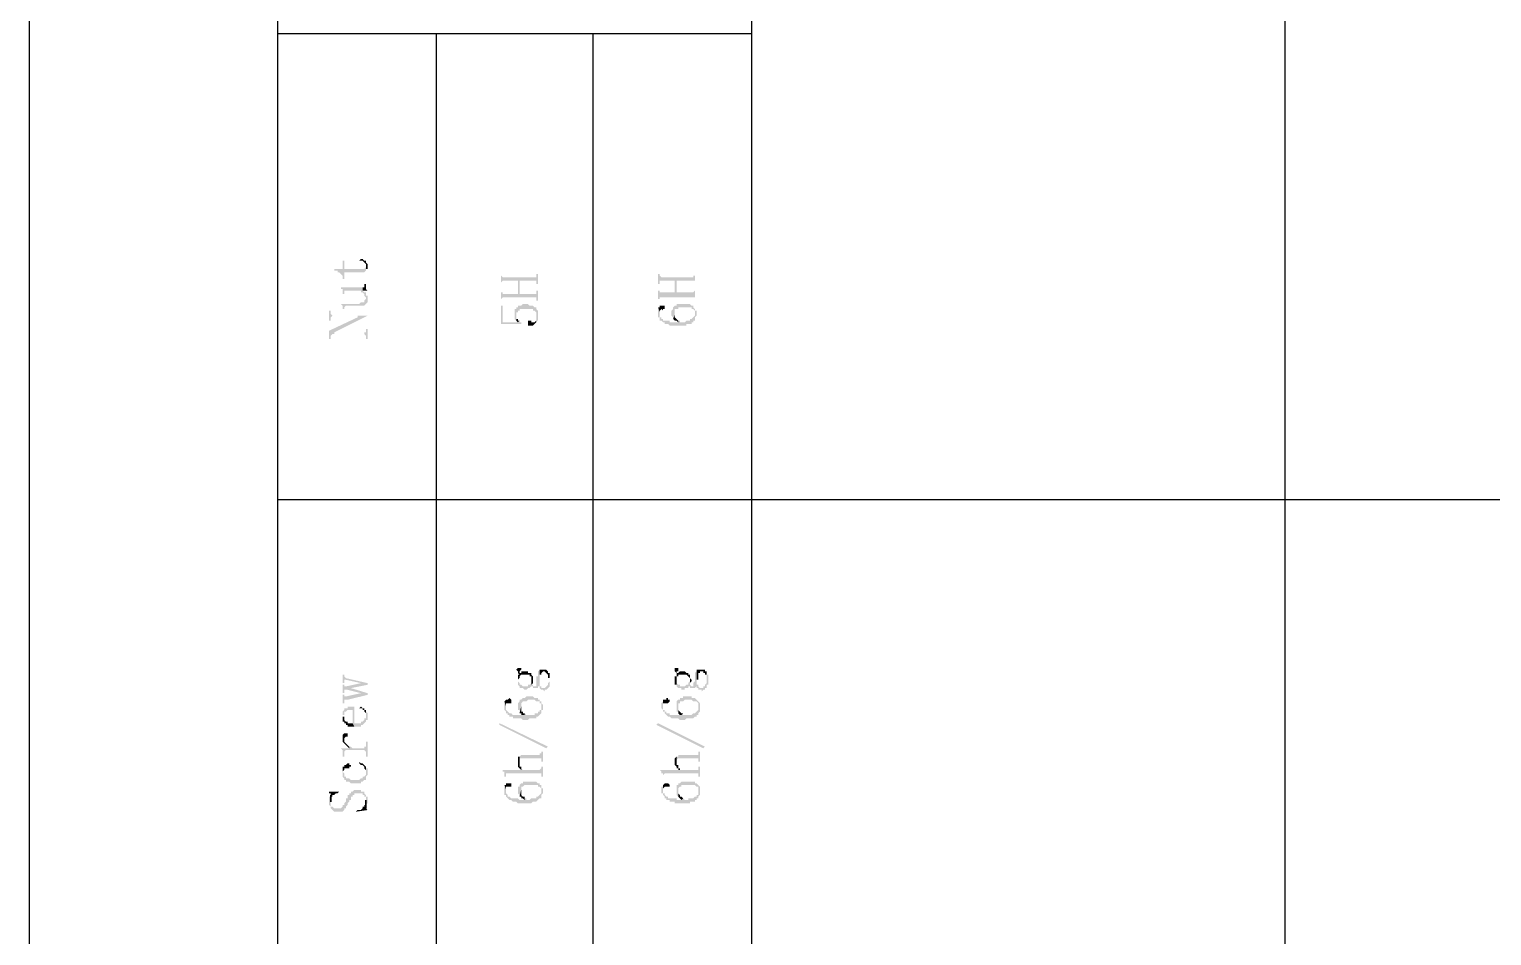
# Model space of a CAD drawing. Header units: millimetres. Extents: x 7018 to 13530, y 4187 to 5692.
# Drawn here: x 7018 to 7057.53, y 4685.8 to 4710.3 of the extents above; entities that cross this region are included whole.
import ezdxf

# ---------------------------------------------------------------- set-up
doc = ezdxf.new("R2010")
doc.units = ezdxf.units.MM

msp = doc.modelspace()

# ---------------------------------------------------------------- hatches: boundary and pattern name
at = {"transparency": 33554559}
for points in [[(7026.243, 4703.822), (7026.243, 4703.777), (7026.333, 4703.777), (7026.333, 4703.731), (7026.378, 4703.731), (7026.423, 4703.686), (7026.423, 4703.686), (7026.468, 4703.641), (7026.468, 4703.551), (7026.513, 4703.551), (7026.513, 4703.731), (7027.055, 4703.731), (7027.1, 4703.777), (7027.1, 4703.912), (7027.1, 4703.867), (7027.1, 4703.867), (7027.055, 4703.822), (7026.513, 4703.822), (7026.513, 4704.047), (7026.468, 4704.047), (7026.468, 4703.822)], [(7026.92, 4704.047), (7027.01, 4704.047), (7027.055, 4704.002), (7027.055, 4704.002), (7027.1, 4703.957), (7027.1, 4703.777), (7027.1, 4703.822), (7027.145, 4703.822), (7027.145, 4703.912), (7027.145, 4703.957), (7027.1, 4704.002), (7027.1, 4704.047), (7027.055, 4704.047), (7027.01, 4704.093), (7026.965, 4704.093)], [(7027.01, 4703.325), (7027.01, 4703.235), (7027.145, 4703.235), (7027.1, 4703.28), (7027.1, 4703.325), (7027.1, 4703.416), (7027.055, 4703.416), (7027.055, 4703.37), (7027.055, 4703.325), (7027.055, 4703.325)], [(7030.756, 4703.686), (7030.756, 4703.416), (7030.756, 4703.461), (7030.756, 4703.461), (7030.801, 4703.506), (7031.207, 4703.506), (7031.207, 4703.145), (7031.252, 4703.506), (7031.704, 4703.506), (7031.704, 4703.461), (7031.704, 4703.416), (7031.749, 4703.416), (7031.749, 4703.686), (7031.704, 4703.686), (7031.704, 4703.641), (7031.704, 4703.596), (7030.801, 4703.596), (7030.756, 4703.641)], [(7030.756, 4703.235), (7030.756, 4702.964), (7030.756, 4703.009), (7030.756, 4703.009), (7030.801, 4703.054), (7031.704, 4703.054), (7031.704, 4702.964), (7031.749, 4702.964), (7031.749, 4703.235), (7031.704, 4703.235), (7031.704, 4703.19), (7031.704, 4703.145), (7031.252, 4703.145), (7031.252, 4703.506), (7031.207, 4703.145), (7030.801, 4703.145), (7030.801, 4703.19), (7030.756, 4703.19), (7030.756, 4703.235)], [(7034.998, 4703.686), (7034.998, 4703.416), (7035.043, 4703.416), (7035.043, 4703.506), (7035.449, 4703.506), (7035.449, 4703.19), (7035.495, 4703.506), (7035.991, 4703.506), (7035.991, 4703.416), (7035.991, 4703.686), (7035.991, 4703.641), (7035.946, 4703.641), (7035.946, 4703.596), (7035.088, 4703.596), (7035.043, 4703.641), (7035.043, 4703.686), (7035.043, 4703.686)], [(7034.998, 4703.235), (7034.998, 4703.009), (7035.043, 4703.009), (7035.043, 4703.054), (7035.991, 4703.054), (7035.991, 4703.009), (7035.991, 4703.235), (7035.991, 4703.235), (7035.946, 4703.19), (7035.495, 4703.19), (7035.495, 4703.506), (7035.449, 4703.19), (7035.043, 4703.19), (7035.043, 4703.235), (7035.043, 4703.235)], [(7026.423, 4703.325), (7026.423, 4703.28), (7026.468, 4703.28), (7026.468, 4703.235), (7026.468, 4703.145), (7026.513, 4703.145), (7026.513, 4703.19), (7026.513, 4703.235), (7026.965, 4703.235), (7026.965, 4703.19), (7027.01, 4703.19), (7027.055, 4703.145), (7027.055, 4703.1), (7027.055, 4703.1), (7027.1, 4703.054), (7027.1, 4703.009), (7027.1, 4703.19), (7027.055, 4703.19), (7027.01, 4703.235), (7027.01, 4703.325)], [(7026.423, 4702.874), (7026.423, 4702.874), (7026.468, 4702.829), (7026.468, 4702.784), (7026.468, 4702.739), (7026.513, 4702.739), (7026.513, 4702.784), (7026.513, 4702.784), (7026.558, 4702.829), (7027.055, 4702.829), (7027.1, 4702.874), (7027.1, 4702.874), (7027.145, 4702.919), (7027.145, 4703.009), (7027.145, 4703.1), (7027.1, 4703.1), (7027.1, 4703.145), (7027.1, 4703.19), (7027.1, 4703.009), (7027.1, 4703.009), (7027.055, 4702.964), (7027.055, 4702.919), (7026.965, 4702.919), (7026.92, 4702.874)], [(7026.107, 4702.693), (7026.107, 4702.423), (7026.152, 4702.423), (7026.152, 4702.513), (7026.152, 4702.513), (7026.197, 4702.558), (7026.874, 4702.558), (7026.874, 4702.513), (7027.145, 4702.558), (7026.197, 4702.558), (7026.152, 4702.603), (7026.152, 4702.693)], [(7030.756, 4702.829), (7030.756, 4702.332), (7031.297, 4702.332), (7031.297, 4702.378), (7031.252, 4702.378), (7031.252, 4702.423), (7031.207, 4702.378), (7030.801, 4702.378), (7030.801, 4702.829)], [(7031.117, 4702.603), (7031.117, 4702.558), (7031.117, 4702.468), (7031.117, 4702.468), (7031.162, 4702.423), (7031.162, 4702.603), (7031.162, 4702.648), (7031.207, 4702.648), (7031.207, 4702.693), (7031.252, 4702.693), (7031.252, 4702.739), (7031.613, 4702.739), (7031.613, 4702.693), (7031.658, 4702.693), (7031.704, 4702.648), (7031.704, 4702.603), (7031.704, 4702.423), (7031.749, 4702.423), (7031.749, 4702.513), (7031.749, 4702.603), (7031.749, 4702.693), (7031.749, 4702.693), (7031.704, 4702.739), (7031.704, 4702.784), (7031.658, 4702.784), (7031.613, 4702.829), (7031.523, 4702.829), (7031.478, 4702.874), (7031.342, 4702.874), (7031.297, 4702.829), (7031.207, 4702.829), (7031.207, 4702.784), (7031.162, 4702.784), (7031.162, 4702.739), (7031.117, 4702.739), (7031.117, 4702.648), (7031.117, 4702.648)], [(7034.998, 4702.784), (7035.043, 4702.648), (7035.043, 4702.693), (7035.043, 4702.693), (7035.088, 4702.739), (7035.088, 4702.739), (7035.134, 4702.693), (7035.134, 4702.739), (7035.179, 4702.739), (7035.179, 4702.784), (7035.179, 4702.829), (7035.043, 4702.829), (7035.043, 4702.784)], [(7034.998, 4702.648), (7034.998, 4702.558), (7034.998, 4702.513), (7035.043, 4702.513), (7035.043, 4702.423), (7035.088, 4702.423), (7035.134, 4702.378), (7035.179, 4702.378), (7035.179, 4702.332), (7035.269, 4702.332), (7035.314, 4702.287), (7035.765, 4702.287), (7035.765, 4702.332), (7035.901, 4702.332), (7035.901, 4702.378), (7035.946, 4702.378), (7035.946, 4702.423), (7035.991, 4702.423), (7035.991, 4702.603), (7035.991, 4702.558), (7035.991, 4702.558), (7035.946, 4702.513), (7035.946, 4702.513), (7035.901, 4702.468), (7035.856, 4702.468), (7035.856, 4702.423), (7035.765, 4702.423), (7035.72, 4702.378), (7035.585, 4702.378), (7035.585, 4702.423), (7035.54, 4702.423), (7035.54, 4702.378), (7035.314, 4702.378), (7035.314, 4702.423), (7035.134, 4702.423), (7035.134, 4702.468), (7035.088, 4702.468), (7035.088, 4702.513), (7035.043, 4702.513), (7035.043, 4702.603), (7035.043, 4702.648), (7034.998, 4702.784), (7034.998, 4702.693), (7034.998, 4702.693)], [(7035.359, 4702.603), (7035.359, 4702.558), (7035.359, 4702.558), (7035.404, 4702.513), (7035.404, 4702.468), (7035.404, 4702.468), (7035.449, 4702.603), (7035.449, 4702.648), (7035.449, 4702.739), (7035.54, 4702.739), (7035.54, 4702.784), (7035.901, 4702.784), (7035.901, 4702.739), (7035.946, 4702.739), (7035.991, 4702.693), (7035.991, 4702.648), (7035.991, 4702.468), (7035.991, 4702.513), (7036.036, 4702.558), (7036.036, 4702.603), (7036.036, 4702.693), (7035.991, 4702.693), (7035.991, 4702.739), (7035.991, 4702.739), (7035.946, 4702.784), (7035.946, 4702.829), (7035.901, 4702.829), (7035.856, 4702.874), (7035.495, 4702.874), (7035.495, 4702.829), (7035.449, 4702.829), (7035.404, 4702.784), (7035.404, 4702.739), (7035.359, 4702.693), (7035.359, 4702.648)], [(7035.404, 4702.468), (7035.449, 4702.423), (7035.495, 4702.423), (7035.54, 4702.378), (7035.54, 4702.423), (7035.54, 4702.423), (7035.495, 4702.468), (7035.495, 4702.468), (7035.449, 4702.513), (7035.449, 4702.603), (7035.449, 4702.603)], [(7026.107, 4702.152), (7026.107, 4701.926), (7026.152, 4701.926), (7026.152, 4702.016), (7026.152, 4702.016), (7026.197, 4702.062), (7026.243, 4702.107), (7027.145, 4702.558), (7026.874, 4702.513)], [(7026.197, 4702.062), (7027.055, 4702.062), (7027.1, 4702.016), (7027.1, 4701.926), (7027.145, 4701.926), (7027.145, 4702.197), (7027.1, 4702.197), (7027.1, 4702.107), (7027.055, 4702.107), (7027.055, 4702.062), (7026.243, 4702.062), (7026.243, 4702.107)], [(7031.162, 4702.423), (7031.162, 4702.423), (7031.207, 4702.378), (7031.207, 4702.378), (7031.252, 4702.423), (7031.207, 4702.423), (7031.207, 4702.468), (7031.162, 4702.468), (7031.162, 4702.558), (7031.162, 4702.558)], [(7031.478, 4702.332), (7031.478, 4702.287), (7031.613, 4702.287), (7031.658, 4702.332), (7031.658, 4702.332), (7031.704, 4702.378), (7031.704, 4702.558), (7031.704, 4702.513), (7031.704, 4702.423), (7031.704, 4702.423), (7031.658, 4702.378), (7031.568, 4702.378), (7031.568, 4702.423), (7031.478, 4702.423), (7031.478, 4702.378)], [(7026.468, 4692.855), (7026.468, 4692.629), (7026.513, 4692.629), (7026.513, 4692.674), (7026.513, 4692.719), (7026.558, 4692.719), (7026.965, 4692.629), (7026.965, 4692.629), (7027.145, 4692.584), (7027.145, 4692.629), (7026.558, 4692.764), (7026.558, 4692.764), (7026.513, 4692.809), (7026.513, 4692.855)], [(7031.162, 4692.99), (7031.162, 4692.99), (7031.207, 4692.945), (7031.207, 4692.9), (7031.252, 4692.855), (7031.252, 4692.945), (7031.252, 4692.945), (7031.297, 4692.99), (7031.297, 4693.035), (7031.207, 4693.035)], [(7031.207, 4692.584), (7031.252, 4692.539), (7031.252, 4692.494), (7031.342, 4692.494), (7031.388, 4692.448), (7031.433, 4692.448), (7031.478, 4692.494), (7031.523, 4692.494), (7031.568, 4692.539), (7031.613, 4692.539), (7031.613, 4692.494), (7031.749, 4692.494), (7031.749, 4692.539), (7031.794, 4692.539), (7031.794, 4692.494), (7031.794, 4692.494), (7031.839, 4692.448), (7031.884, 4692.448), (7031.929, 4692.403), (7031.929, 4692.448), (7031.974, 4692.448), (7032.019, 4692.494), (7032.019, 4692.494), (7032.065, 4692.539), (7032.065, 4692.584), (7032.065, 4692.719), (7032.065, 4692.764), (7032.065, 4692.855), (7032.065, 4692.9), (7032.065, 4692.719), (7032.065, 4692.674), (7032.019, 4692.629), (7032.019, 4692.584), (7032.019, 4692.584), (7031.974, 4692.539), (7031.974, 4692.539), (7031.929, 4692.494), (7031.839, 4692.494), (7031.839, 4692.539), (7031.794, 4692.539), (7031.794, 4692.584), (7031.794, 4692.99), (7031.749, 4692.945), (7031.749, 4692.855), (7031.749, 4692.809), (7031.704, 4692.809), (7031.704, 4692.719), (7031.704, 4692.674), (7031.704, 4692.584), (7031.704, 4692.539), (7031.613, 4692.539), (7031.613, 4692.584), (7031.568, 4692.584), (7031.568, 4692.719), (7031.568, 4692.674), (7031.568, 4692.629), (7031.568, 4692.629), (7031.523, 4692.584), (7031.478, 4692.584), (7031.478, 4692.539), (7031.342, 4692.539), (7031.297, 4692.584), (7031.252, 4692.584), (7031.252, 4692.629), (7031.252, 4692.629), (7031.207, 4692.674), (7031.207, 4692.719)], [(7031.207, 4692.719), (7031.207, 4692.674), (7031.207, 4692.584), (7031.207, 4692.719), (7031.207, 4692.719), (7031.252, 4692.764), (7031.252, 4692.809), (7031.252, 4692.809), (7031.297, 4692.855), (7031.523, 4692.855), (7031.523, 4692.809), (7031.568, 4692.809), (7031.568, 4692.719), (7031.568, 4692.584), (7031.613, 4692.629), (7031.613, 4692.719), (7031.613, 4692.809), (7031.613, 4692.809), (7031.568, 4692.855), (7031.568, 4692.9), (7031.478, 4692.9), (7031.478, 4692.945), (7031.297, 4692.945), (7031.297, 4692.9), (7031.252, 4692.9), (7031.252, 4692.945), (7031.252, 4692.855), (7031.207, 4692.855), (7031.207, 4692.809)], [(7031.794, 4692.99), (7031.794, 4692.584), (7031.794, 4692.629), (7031.794, 4692.719), (7031.794, 4692.764), (7031.794, 4692.855), (7031.839, 4692.855), (7031.839, 4692.9), (7031.839, 4692.9), (7031.884, 4692.945), (7031.929, 4692.945), (7031.974, 4692.9), (7031.974, 4692.9), (7032.019, 4692.855), (7032.019, 4692.764), (7032.065, 4692.764), (7032.065, 4692.719), (7032.065, 4692.9), (7032.019, 4692.9), (7032.019, 4692.945), (7032.019, 4692.945), (7031.974, 4692.99)], [(7035.449, 4692.99), (7035.449, 4692.945), (7035.449, 4692.945), (7035.495, 4692.9), (7035.495, 4692.855), (7035.495, 4692.945), (7035.54, 4692.945), (7035.54, 4692.99), (7035.54, 4693.035), (7035.449, 4693.035)], [(7035.449, 4692.719), (7035.449, 4692.674), (7035.449, 4692.584), (7035.495, 4692.584), (7035.495, 4692.719), (7035.495, 4692.809), (7035.54, 4692.809), (7035.54, 4692.855), (7035.765, 4692.855), (7035.811, 4692.809), (7035.811, 4692.809), (7035.856, 4692.764), (7035.856, 4692.719), (7035.856, 4692.584), (7035.856, 4692.629), (7035.856, 4692.629), (7035.901, 4692.674), (7035.901, 4692.719), (7035.901, 4692.719), (7035.856, 4692.764), (7035.856, 4692.809), (7035.856, 4692.855), (7035.811, 4692.855), (7035.811, 4692.9), (7035.765, 4692.9), (7035.72, 4692.945), (7035.585, 4692.945), (7035.54, 4692.9), (7035.495, 4692.9), (7035.495, 4692.945), (7035.495, 4692.855), (7035.495, 4692.809), (7035.449, 4692.809)], [(7035.495, 4692.584), (7035.495, 4692.539), (7035.495, 4692.539), (7035.54, 4692.494), (7035.63, 4692.494), (7035.63, 4692.448), (7035.72, 4692.448), (7035.72, 4692.494), (7035.811, 4692.494), (7035.811, 4692.539), (7035.856, 4692.539), (7035.856, 4692.494), (7035.991, 4692.494), (7036.036, 4692.539), (7036.036, 4692.494), (7036.081, 4692.494), (7036.081, 4692.448), (7036.172, 4692.448), (7036.172, 4692.403), (7036.217, 4692.448), (7036.262, 4692.448), (7036.262, 4692.494), (7036.307, 4692.494), (7036.307, 4692.539), (7036.307, 4692.584), (7036.352, 4692.584), (7036.352, 4692.719), (7036.352, 4692.764), (7036.352, 4692.855), (7036.307, 4692.855), (7036.307, 4692.9), (7036.307, 4692.719), (7036.307, 4692.629), (7036.307, 4692.629), (7036.262, 4692.584), (7036.262, 4692.539), (7036.217, 4692.539), (7036.217, 4692.494), (7036.126, 4692.494), (7036.081, 4692.539), (7036.081, 4692.584), (7036.036, 4692.584), (7036.036, 4692.99), (7036.036, 4692.945), (7036.036, 4692.945), (7035.991, 4692.9), (7035.991, 4692.855), (7035.991, 4692.809), (7035.991, 4692.719), (7035.991, 4692.674), (7035.991, 4692.674), (7035.946, 4692.629), (7035.946, 4692.584), (7035.946, 4692.539), (7035.901, 4692.539), (7035.856, 4692.584), (7035.856, 4692.719), (7035.856, 4692.674), (7035.856, 4692.674), (7035.811, 4692.629), (7035.811, 4692.584), (7035.765, 4692.584), (7035.72, 4692.539), (7035.585, 4692.539), (7035.585, 4692.584), (7035.54, 4692.584), (7035.495, 4692.629), (7035.495, 4692.719)], [(7036.036, 4692.99), (7036.036, 4692.584), (7036.036, 4692.629), (7036.036, 4692.719), (7036.081, 4692.719), (7036.081, 4692.764), (7036.081, 4692.855), (7036.081, 4692.9), (7036.126, 4692.9), (7036.126, 4692.945), (7036.217, 4692.945), (7036.217, 4692.9), (7036.262, 4692.9), (7036.262, 4692.855), (7036.307, 4692.855), (7036.307, 4692.764), (7036.307, 4692.719), (7036.307, 4692.9), (7036.307, 4692.945), (7036.262, 4692.945), (7036.262, 4692.99), (7036.081, 4692.99)], [(7026.468, 4692.584), (7026.468, 4692.358), (7026.513, 4692.358), (7026.513, 4692.403), (7026.513, 4692.448), (7026.604, 4692.448), (7026.694, 4692.494), (7027.145, 4692.584), (7026.965, 4692.629), (7026.558, 4692.539), (7026.513, 4692.539), (7026.513, 4692.584), (7026.513, 4692.584)], [(7026.468, 4692.313), (7026.468, 4692.087), (7026.513, 4692.087), (7026.513, 4692.133), (7026.513, 4692.178), (7026.604, 4692.178), (7027.145, 4692.313), (7026.965, 4692.358), (7026.558, 4692.268), (7026.513, 4692.268), (7026.513, 4692.313), (7026.513, 4692.313)], [(7026.604, 4692.448), (7026.965, 4692.358), (7026.965, 4692.358), (7027.145, 4692.313), (7027.145, 4692.358), (7026.694, 4692.494)], [(7026.468, 4691.862), (7026.468, 4691.726), (7026.468, 4691.771), (7026.513, 4691.771), (7026.513, 4691.817), (7026.513, 4691.862), (7026.558, 4691.862), (7026.604, 4691.907), (7026.739, 4691.907), (7026.739, 4691.546), (7026.784, 4691.456), (7026.965, 4691.456), (7026.965, 4691.501), (7027.01, 4691.501), (7027.055, 4691.546), (7027.055, 4691.546), (7027.1, 4691.591), (7027.1, 4691.636), (7027.145, 4691.636), (7027.145, 4691.726), (7027.145, 4691.771), (7027.145, 4691.817), (7027.1, 4691.862), (7027.1, 4691.907), (7027.1, 4691.771), (7027.1, 4691.681), (7027.055, 4691.681), (7027.055, 4691.636), (7027.055, 4691.636), (7027.01, 4691.591), (7026.965, 4691.591), (7026.965, 4691.546), (7026.784, 4691.546), (7026.784, 4691.997), (7026.604, 4691.997), (7026.604, 4691.952), (7026.513, 4691.952), (7026.513, 4691.907), (7026.513, 4691.907)], [(7026.92, 4691.952), (7027.01, 4691.952), (7027.01, 4691.907), (7027.055, 4691.907), (7027.055, 4691.862), (7027.055, 4691.862), (7027.1, 4691.817), (7027.1, 4691.771), (7027.1, 4691.907), (7027.055, 4691.907), (7027.055, 4691.952), (7027.01, 4691.952), (7026.965, 4691.997), (7026.965, 4691.997)], [(7030.846, 4692.133), (7030.891, 4691.997), (7030.891, 4692.042), (7030.891, 4692.087), (7031.027, 4692.087), (7031.027, 4692.133), (7031.027, 4692.178), (7031.027, 4692.178), (7030.981, 4692.223), (7030.981, 4692.223), (7030.936, 4692.178), (7030.891, 4692.178)], [(7030.846, 4692.042), (7030.846, 4691.952), (7030.846, 4691.907), (7030.846, 4691.907), (7030.891, 4691.862), (7030.891, 4691.817), (7030.936, 4691.817), (7030.936, 4691.771), (7030.981, 4691.771), (7030.981, 4691.726), (7031.072, 4691.726), (7031.072, 4691.681), (7031.297, 4691.681), (7031.342, 4691.636), (7031.478, 4691.636), (7031.523, 4691.681), (7031.704, 4691.681), (7031.704, 4691.726), (7031.749, 4691.726), (7031.794, 4691.771), (7031.794, 4691.771), (7031.839, 4691.817), (7031.839, 4691.997), (7031.839, 4691.952), (7031.839, 4691.907), (7031.794, 4691.907), (7031.794, 4691.862), (7031.749, 4691.862), (7031.749, 4691.817), (7031.658, 4691.817), (7031.658, 4691.771), (7031.433, 4691.771), (7031.388, 4691.817), (7031.388, 4691.771), (7031.072, 4691.771), (7031.027, 4691.817), (7030.981, 4691.817), (7030.936, 4691.862), (7030.936, 4691.862), (7030.891, 4691.907), (7030.891, 4691.997), (7030.891, 4691.997), (7030.846, 4692.133)], [(7031.207, 4691.997), (7031.207, 4691.907), (7031.252, 4691.907), (7031.252, 4691.862), (7031.252, 4691.817), (7031.297, 4691.997), (7031.297, 4692.087), (7031.297, 4692.087), (7031.342, 4692.133), (7031.433, 4692.133), (7031.478, 4692.178), (7031.658, 4692.178), (7031.704, 4692.133), (7031.794, 4692.133), (7031.794, 4692.087), (7031.839, 4692.087), (7031.839, 4691.997), (7031.839, 4691.817), (7031.839, 4691.907), (7031.884, 4691.907), (7031.884, 4691.997), (7031.884, 4692.042), (7031.884, 4692.042), (7031.839, 4692.087), (7031.839, 4692.133), (7031.794, 4692.133), (7031.794, 4692.178), (7031.749, 4692.178), (7031.749, 4692.223), (7031.658, 4692.223), (7031.613, 4692.268), (7031.433, 4692.268), (7031.388, 4692.223), (7031.342, 4692.223), (7031.297, 4692.178), (7031.252, 4692.178), (7031.252, 4692.133), (7031.252, 4692.133), (7031.207, 4692.087), (7031.207, 4692.042), (7031.207, 4692.042)], [(7031.252, 4691.817), (7031.297, 4691.817), (7031.297, 4691.771), (7031.388, 4691.771), (7031.388, 4691.817), (7031.342, 4691.817), (7031.342, 4691.862), (7031.297, 4691.862), (7031.297, 4691.952), (7031.297, 4691.997)], [(7035.088, 4692.042), (7035.088, 4691.952), (7035.088, 4691.952), (7035.134, 4691.907), (7035.134, 4691.862), (7035.179, 4691.862), (7035.179, 4691.817), (7035.179, 4691.817), (7035.224, 4691.771), (7035.224, 4691.771), (7035.269, 4691.726), (7035.314, 4691.726), (7035.359, 4691.681), (7035.54, 4691.681), (7035.585, 4691.636), (7035.72, 4691.636), (7035.765, 4691.681), (7035.946, 4691.681), (7035.991, 4691.726), (7036.036, 4691.726), (7036.036, 4691.771), (7036.081, 4691.771), (7036.081, 4691.817), (7036.081, 4691.997), (7036.081, 4691.952), (7036.081, 4691.907), (7036.081, 4691.907), (7036.036, 4691.862), (7036.036, 4691.862), (7035.991, 4691.817), (7035.946, 4691.817), (7035.901, 4691.771), (7035.675, 4691.771), (7035.675, 4691.817), (7035.63, 4691.771), (7035.314, 4691.771), (7035.314, 4691.817), (7035.224, 4691.817), (7035.224, 4691.862), (7035.179, 4691.862), (7035.179, 4691.907), (7035.134, 4691.907), (7035.134, 4691.997), (7035.134, 4692.133), (7035.134, 4692.133), (7035.088, 4692.087)], [(7035.134, 4692.133), (7035.134, 4691.997), (7035.134, 4692.042), (7035.134, 4692.087), (7035.269, 4692.087), (7035.314, 4692.133), (7035.314, 4692.178), (7035.269, 4692.178), (7035.269, 4692.223), (7035.224, 4692.223), (7035.224, 4692.178), (7035.134, 4692.178)], [(7035.495, 4691.997), (7035.495, 4691.907), (7035.495, 4691.862), (7035.54, 4691.862), (7035.54, 4691.817), (7035.54, 4691.997), (7035.54, 4692.087), (7035.585, 4692.087), (7035.585, 4692.133), (7035.675, 4692.133), (7035.72, 4692.178), (7035.901, 4692.178), (7035.946, 4692.133), (7036.036, 4692.133), (7036.081, 4692.087), (7036.081, 4691.997), (7036.081, 4691.817), (7036.126, 4691.862), (7036.126, 4691.907), (7036.126, 4691.997), (7036.126, 4692.042), (7036.126, 4692.087), (7036.126, 4692.087), (7036.081, 4692.133), (7036.081, 4692.133), (7036.036, 4692.178), (7036.036, 4692.178), (7035.991, 4692.223), (7035.901, 4692.223), (7035.901, 4692.268), (7035.675, 4692.268), (7035.675, 4692.223), (7035.585, 4692.223), (7035.585, 4692.178), (7035.54, 4692.178), (7035.495, 4692.133), (7035.495, 4692.042), (7035.495, 4692.042)], [(7035.54, 4691.817), (7035.54, 4691.817), (7035.585, 4691.771), (7035.63, 4691.771), (7035.675, 4691.817), (7035.63, 4691.817), (7035.585, 4691.862), (7035.585, 4691.862), (7035.54, 4691.907), (7035.54, 4691.952), (7035.54, 4691.997)], [(7026.468, 4691.726), (7026.468, 4691.636), (7026.468, 4691.591), (7026.513, 4691.591), (7026.513, 4691.546), (7026.558, 4691.546), (7026.558, 4691.501), (7026.604, 4691.501), (7026.604, 4691.456), (7026.784, 4691.456), (7026.739, 4691.546), (7026.604, 4691.546), (7026.604, 4691.591), (7026.558, 4691.591), (7026.513, 4691.636), (7026.513, 4691.726), (7026.468, 4691.726), (7026.468, 4691.862), (7026.468, 4691.817), (7026.468, 4691.771)], [(7032.019, 4690.914), (7031.974, 4690.869), (7030.711, 4691.501), (7030.711, 4691.546)], [(7036.262, 4690.914), (7036.217, 4690.869), (7034.953, 4691.501), (7034.998, 4691.546)], [(7026.468, 4691.14), (7026.468, 4691.094), (7026.468, 4691.049), (7026.513, 4691.004), (7026.513, 4691.14), (7026.513, 4691.14), (7026.558, 4691.185), (7026.604, 4691.185), (7026.604, 4691.23), (7026.604, 4691.275), (7026.513, 4691.275), (7026.468, 4691.23), (7026.468, 4691.185)], [(7026.513, 4691.004), (7026.513, 4691.004), (7026.558, 4690.959), (7026.558, 4690.959), (7026.604, 4690.914), (7026.604, 4690.914), (7026.649, 4690.869), (7026.649, 4690.914), (7026.649, 4690.914), (7026.604, 4690.959), (7026.604, 4690.959), (7026.558, 4691.004), (7026.558, 4691.004), (7026.513, 4691.049), (7026.513, 4691.094), (7026.513, 4691.14)], [(7026.423, 4690.869), (7026.423, 4690.869), (7026.468, 4690.824), (7026.468, 4690.779), (7026.468, 4690.688), (7026.468, 4690.643), (7026.513, 4690.643), (7026.513, 4690.779), (7026.513, 4690.779), (7026.558, 4690.824), (7027.055, 4690.824), (7027.1, 4690.779), (7027.1, 4690.643), (7027.145, 4690.643), (7027.145, 4691.049), (7027.1, 4691.049), (7027.1, 4690.914), (7027.055, 4690.914), (7027.055, 4690.869), (7026.739, 4690.869), (7026.694, 4690.914), (7026.649, 4690.914), (7026.649, 4690.869)], [(7031.252, 4690.643), (7031.252, 4690.508), (7031.252, 4690.553), (7031.252, 4690.598), (7031.839, 4690.598), (7031.839, 4690.508), (7031.884, 4690.508), (7031.884, 4690.779), (7031.839, 4690.779), (7031.839, 4690.733), (7031.794, 4690.733), (7031.794, 4690.688), (7031.297, 4690.688)], [(7035.495, 4690.643), (7035.495, 4690.508), (7035.495, 4690.553), (7035.495, 4690.553), (7035.54, 4690.598), (7036.081, 4690.598), (7036.081, 4690.508), (7036.126, 4690.508), (7036.126, 4690.779), (7036.081, 4690.779), (7036.081, 4690.733), (7036.081, 4690.688), (7035.54, 4690.688), (7035.54, 4690.643)], [(7026.468, 4690.237), (7026.468, 4690.147), (7026.468, 4690.102), (7026.468, 4690.237), (7026.468, 4690.237), (7026.513, 4690.282), (7026.513, 4690.327), (7026.649, 4690.327), (7026.649, 4690.372), (7026.694, 4690.372), (7026.694, 4690.417), (7026.649, 4690.417), (7026.649, 4690.463), (7026.604, 4690.463), (7026.558, 4690.417), (7026.513, 4690.417), (7026.513, 4690.372), (7026.468, 4690.372), (7026.468, 4690.282), (7026.468, 4690.282)], [(7026.468, 4690.102), (7026.513, 4690.056), (7026.513, 4690.011), (7026.558, 4690.011), (7026.558, 4689.966), (7026.649, 4689.966), (7026.694, 4689.921), (7026.965, 4689.921), (7026.965, 4689.966), (7027.01, 4689.966), (7027.055, 4690.011), (7027.1, 4690.011), (7027.1, 4690.056), (7027.1, 4690.102), (7027.145, 4690.147), (7027.145, 4690.237), (7027.145, 4690.327), (7027.1, 4690.327), (7027.1, 4690.372), (7027.1, 4690.237), (7027.1, 4690.192), (7027.1, 4690.147), (7027.055, 4690.102), (7027.01, 4690.102), (7027.01, 4690.056), (7026.965, 4690.056), (7026.92, 4690.011), (7026.694, 4690.011), (7026.649, 4690.056), (7026.558, 4690.056), (7026.558, 4690.102), (7026.513, 4690.102), (7026.513, 4690.147), (7026.513, 4690.192), (7026.468, 4690.237)], [(7026.92, 4690.463), (7026.92, 4690.463), (7026.965, 4690.417), (7027.01, 4690.417), (7027.055, 4690.372), (7027.055, 4690.327), (7027.1, 4690.282), (7027.1, 4690.237), (7027.1, 4690.372), (7027.055, 4690.417), (7027.055, 4690.417), (7027.01, 4690.463), (7026.965, 4690.463), (7026.92, 4690.508)], [(7030.801, 4690.282), (7030.801, 4690.237), (7030.846, 4690.237), (7030.846, 4690.192), (7030.846, 4690.102), (7030.891, 4690.102), (7030.891, 4690.147), (7030.891, 4690.192), (7031.839, 4690.192), (7031.839, 4690.102), (7031.884, 4690.102), (7031.884, 4690.372), (7031.839, 4690.372), (7031.839, 4690.327), (7031.839, 4690.327), (7031.794, 4690.282), (7031.342, 4690.282), (7031.297, 4690.327), (7031.297, 4690.282)], [(7031.207, 4690.508), (7031.207, 4690.463), (7031.207, 4690.372), (7031.207, 4690.372), (7031.252, 4690.327), (7031.252, 4690.327), (7031.297, 4690.282), (7031.297, 4690.327), (7031.297, 4690.372), (7031.252, 4690.372), (7031.252, 4690.417), (7031.252, 4690.643), (7031.207, 4690.643), (7031.207, 4690.598), (7031.207, 4690.553)], [(7035.043, 4690.282), (7035.043, 4690.282), (7035.088, 4690.237), (7035.088, 4690.192), (7035.134, 4690.192), (7035.134, 4690.102), (7035.134, 4690.147), (7035.134, 4690.147), (7035.179, 4690.192), (7036.081, 4690.192), (7036.081, 4690.102), (7036.126, 4690.102), (7036.126, 4690.372), (7036.081, 4690.372), (7036.081, 4690.327), (7036.081, 4690.282), (7035.585, 4690.282), (7035.585, 4690.327), (7035.585, 4690.282)], [(7035.449, 4690.508), (7035.449, 4690.463), (7035.449, 4690.417), (7035.495, 4690.372), (7035.495, 4690.327), (7035.54, 4690.327), (7035.54, 4690.282), (7035.585, 4690.282), (7035.585, 4690.327), (7035.54, 4690.327), (7035.54, 4690.372), (7035.54, 4690.417), (7035.495, 4690.417), (7035.495, 4690.643), (7035.495, 4690.643), (7035.449, 4690.598), (7035.449, 4690.553)], [(7030.846, 4689.876), (7030.891, 4689.741), (7030.891, 4689.786), (7030.891, 4689.831), (7031.027, 4689.831), (7031.027, 4689.876), (7031.027, 4689.921), (7030.891, 4689.921), (7030.891, 4689.876)], [(7031.207, 4689.741), (7031.207, 4689.65), (7031.207, 4689.65), (7031.252, 4689.605), (7031.252, 4689.56), (7031.252, 4689.56), (7031.297, 4689.741), (7031.297, 4689.786), (7031.297, 4689.831), (7031.342, 4689.831), (7031.388, 4689.876), (7031.749, 4689.876), (7031.749, 4689.831), (7031.794, 4689.831), (7031.839, 4689.786), (7031.839, 4689.56), (7031.839, 4689.605), (7031.839, 4689.605), (7031.884, 4689.65), (7031.884, 4689.741), (7031.884, 4689.786), (7031.839, 4689.786), (7031.839, 4689.876), (7031.794, 4689.876), (7031.794, 4689.921), (7031.749, 4689.921), (7031.704, 4689.966), (7031.342, 4689.966), (7031.342, 4689.921), (7031.297, 4689.921), (7031.252, 4689.876), (7031.252, 4689.831), (7031.207, 4689.831)], [(7035.134, 4689.876), (7035.134, 4689.741), (7035.134, 4689.786), (7035.134, 4689.786), (7035.179, 4689.831), (7035.314, 4689.831), (7035.314, 4689.876), (7035.314, 4689.876), (7035.269, 4689.921), (7035.179, 4689.921)], [(7035.495, 4689.741), (7035.495, 4689.65), (7035.495, 4689.605), (7035.495, 4689.605), (7035.54, 4689.56), (7035.54, 4689.741), (7035.54, 4689.786), (7035.54, 4689.786), (7035.585, 4689.831), (7035.63, 4689.831), (7035.63, 4689.876), (7035.991, 4689.876), (7036.036, 4689.831), (7036.081, 4689.831), (7036.081, 4689.786), (7036.081, 4689.56), (7036.126, 4689.605), (7036.126, 4689.65), (7036.126, 4689.741), (7036.126, 4689.786), (7036.126, 4689.831), (7036.081, 4689.876), (7036.081, 4689.876), (7036.036, 4689.921), (7035.991, 4689.921), (7035.991, 4689.966), (7035.63, 4689.966), (7035.585, 4689.921), (7035.54, 4689.921), (7035.54, 4689.876), (7035.495, 4689.876), (7035.495, 4689.831)], [(7026.107, 4689.425), (7026.107, 4689.334), (7026.107, 4689.334), (7026.152, 4689.289), (7026.152, 4689.244), (7026.152, 4689.244), (7026.197, 4689.199), (7026.197, 4689.199), (7026.243, 4689.154), (7026.468, 4689.154), (7026.513, 4689.199), (7026.513, 4689.244), (7026.558, 4689.244), (7026.558, 4689.289), (7026.558, 4689.289), (7026.604, 4689.334), (7026.604, 4689.379), (7026.649, 4689.425), (7026.649, 4689.47), (7026.694, 4689.47), (7026.694, 4689.56), (7026.739, 4689.56), (7026.739, 4689.605), (7026.784, 4689.605), (7026.784, 4689.65), (7027.01, 4689.65), (7027.01, 4689.605), (7027.055, 4689.605), (7027.055, 4689.56), (7027.1, 4689.56), (7027.1, 4689.47), (7027.1, 4689.289), (7027.1, 4689.334), (7027.145, 4689.379), (7027.145, 4689.47), (7027.145, 4689.56), (7027.1, 4689.56), (7027.1, 4689.605), (7027.1, 4689.605), (7027.055, 4689.65), (7027.055, 4689.695), (7026.965, 4689.695), (7026.965, 4689.741), (7026.784, 4689.741), (7026.739, 4689.695), (7026.694, 4689.695), (7026.694, 4689.65), (7026.649, 4689.65), (7026.649, 4689.605), (7026.604, 4689.605), (7026.604, 4689.515), (7026.558, 4689.515), (7026.558, 4689.425), (7026.513, 4689.379), (7026.513, 4689.334), (7026.468, 4689.334), (7026.468, 4689.289), (7026.468, 4689.289), (7026.423, 4689.244), (7026.243, 4689.244), (7026.197, 4689.289), (7026.152, 4689.289), (7026.152, 4689.379), (7026.152, 4689.56), (7026.107, 4689.56), (7026.107, 4689.47), (7026.107, 4689.47)], [(7026.107, 4689.695), (7026.107, 4689.65), (7026.152, 4689.65), (7026.152, 4689.47), (7026.152, 4689.56), (7026.197, 4689.56), (7026.197, 4689.605), (7026.243, 4689.605), (7026.288, 4689.65), (7026.333, 4689.65), (7026.378, 4689.695), (7026.333, 4689.695)], [(7030.846, 4689.741), (7030.846, 4689.65), (7030.846, 4689.605), (7030.891, 4689.605), (7030.891, 4689.56), (7030.891, 4689.56), (7030.936, 4689.515), (7030.936, 4689.515), (7030.981, 4689.47), (7031.027, 4689.47), (7031.072, 4689.425), (7031.162, 4689.425), (7031.207, 4689.379), (7031.568, 4689.379), (7031.613, 4689.425), (7031.704, 4689.425), (7031.749, 4689.47), (7031.749, 4689.47), (7031.794, 4689.515), (7031.839, 4689.515), (7031.839, 4689.695), (7031.839, 4689.65), (7031.839, 4689.65), (7031.794, 4689.605), (7031.794, 4689.605), (7031.749, 4689.56), (7031.704, 4689.56), (7031.704, 4689.515), (7031.568, 4689.515), (7031.523, 4689.47), (7031.433, 4689.47), (7031.433, 4689.515), (7031.388, 4689.515), (7031.388, 4689.47), (7031.252, 4689.47), (7031.207, 4689.515), (7031.027, 4689.515), (7030.981, 4689.56), (7030.936, 4689.56), (7030.936, 4689.605), (7030.891, 4689.65), (7030.891, 4689.695), (7030.891, 4689.741), (7030.846, 4689.876), (7030.846, 4689.831), (7030.846, 4689.786)], [(7031.252, 4689.56), (7031.297, 4689.56), (7031.297, 4689.515), (7031.342, 4689.515), (7031.388, 4689.47), (7031.388, 4689.56), (7031.342, 4689.56), (7031.297, 4689.605), (7031.297, 4689.65), (7031.297, 4689.741)], [(7035.088, 4689.741), (7035.088, 4689.65), (7035.134, 4689.65), (7035.134, 4689.605), (7035.134, 4689.605), (7035.179, 4689.56), (7035.179, 4689.515), (7035.224, 4689.515), (7035.224, 4689.47), (7035.314, 4689.47), (7035.314, 4689.425), (7035.449, 4689.425), (7035.449, 4689.379), (7035.856, 4689.379), (7035.856, 4689.425), (7035.991, 4689.425), (7035.991, 4689.47), (7036.036, 4689.47), (7036.036, 4689.515), (7036.081, 4689.515), (7036.081, 4689.695), (7036.081, 4689.65), (7036.081, 4689.605), (7036.036, 4689.605), (7036.036, 4689.56), (7035.991, 4689.56), (7035.946, 4689.515), (7035.811, 4689.515), (7035.811, 4689.47), (7035.72, 4689.47), (7035.675, 4689.515), (7035.675, 4689.515), (7035.63, 4689.47), (7035.495, 4689.47), (7035.495, 4689.515), (7035.269, 4689.515), (7035.269, 4689.56), (7035.224, 4689.56), (7035.179, 4689.605), (7035.179, 4689.65), (7035.134, 4689.65), (7035.134, 4689.695), (7035.134, 4689.876), (7035.134, 4689.831), (7035.088, 4689.831), (7035.088, 4689.786)], [(7035.54, 4689.56), (7035.54, 4689.56), (7035.585, 4689.515), (7035.585, 4689.515), (7035.63, 4689.47), (7035.675, 4689.515), (7035.63, 4689.56), (7035.585, 4689.56), (7035.585, 4689.605), (7035.585, 4689.605), (7035.54, 4689.65), (7035.54, 4689.741)], [(7026.829, 4689.154), (7026.829, 4689.154), (7027.145, 4689.199), (7027.145, 4689.199), (7027.1, 4689.244), (7027.1, 4689.379), (7027.1, 4689.334), (7027.055, 4689.334), (7027.055, 4689.289), (7027.01, 4689.289), (7027.01, 4689.244), (7027.01, 4689.244), (7026.965, 4689.199), (7026.874, 4689.199)]]:
    msp.add_hatch(color=256, dxfattribs=at).paths.add_polyline_path(points)

# ---------------------------------------------------------------- linework, layer by layer
for p, q in [((7024.708, 4815.918), (7024.708, 4529.177)), ((7051.932, 4815.918), (7051.932, 4559.957)), ((7037.526, 4697.594), (7433.963, 4697.594))]:
    msp.add_line(p, q)
for points in [[(7438.001, 4524.918), (7438.001, 4821.918), (7018.001, 4821.918), (7018.001, 4524.918)], [(7026.152, 4689.56), (7026.152, 4689.425), (7026.152, 4689.47), (7026.152, 4689.605), (7026.152, 4689.605)], [(7027.1, 4689.379), (7027.1, 4689.244), (7027.1, 4689.289), (7027.1, 4689.47), (7027.1, 4689.425)]]:
    msp.add_lwpolyline(points, close=True)
for points in [[(7037.526, 4815.918), (7037.526, 4529.177)], [(7024.708, 4710.185), (7037.526, 4710.185)], [(7028.996, 4710.185), (7028.996, 4672.5)], [(7033.238, 4710.185), (7033.238, 4672.5)], [(7024.708, 4697.594), (7037.526, 4697.594)]]:
    msp.add_lwpolyline(points)

doc.saveas('drawing.dxf')
